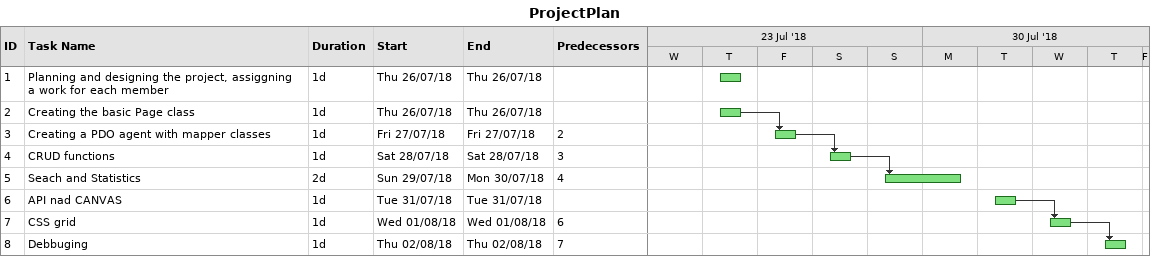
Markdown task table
ProjectPlan

| ID | Task | Duration | Start | Finish | Predecessors |
|---|---|---|---|---|---|
| 1 | Planning and designing the project, assiggning a work for each member | 1d | 2018-07-26 | 2018-07-26 |  |
| 2 | Creating the basic Page class | 1d | 2018-07-26 | 2018-07-26 |  |
| 3 | Creating a PDO agent with mapper classes | 1d | 2018-07-27 | 2018-07-27 | 2 |
| 4 | CRUD functions | 1d | 2018-07-28 | 2018-07-28 | 3 |
| 5 | Seach and Statistics | 2d | 2018-07-29 | 2018-07-30 | 4 |
| 6 | API nad CANVAS | 1d | 2018-07-31 | 2018-07-31 |  |
| 7 | CSS grid | 1d | 2018-08-01 | 2018-08-01 | 6 |
| 8 | Debbuging | 1d | 2018-08-02 | 2018-08-02 | 7 |
